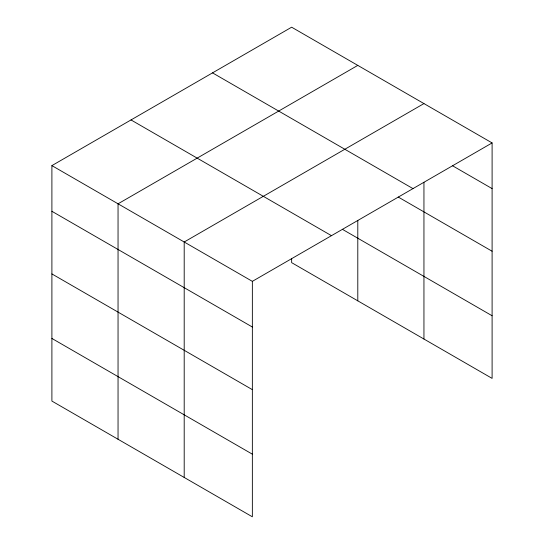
<?xml version="1.0" encoding="UTF-8"?>
<svg xmlns="http://www.w3.org/2000/svg" width="544" height="544" viewBox="0 0 544 544"><rect width="100%" height="100%" fill="white"/><g stroke="black" fill="none" stroke-linecap="round" stroke-linejoin="round"><path stroke-width="0.82" d="M492.102 142.929L291.645 27.2L51.898 165.614L51.898 401.071L252.355 516.8L252.355 281.35L492.102 142.929L492.102 378.386L291.645 262.65L291.645 258.42M357.796 65.389L118.048 203.81L118.048 439.26M423.946 103.584L184.198 241.998L184.198 477.448M452.526 165.757L492.102 188.605M212.527 72.876L412.984 188.612M398.222 197.03L492.102 251.233M342.36 229.303L492.102 315.758M131.016 119.938L331.473 235.668M51.898 165.614L252.355 281.35M51.898 211.29L252.355 327.019M51.898 273.918L252.355 389.647M51.898 338.443L252.355 454.172M423.946 182.26L423.946 339.034M357.796 220.388L357.796 300.846"/></g></svg>
